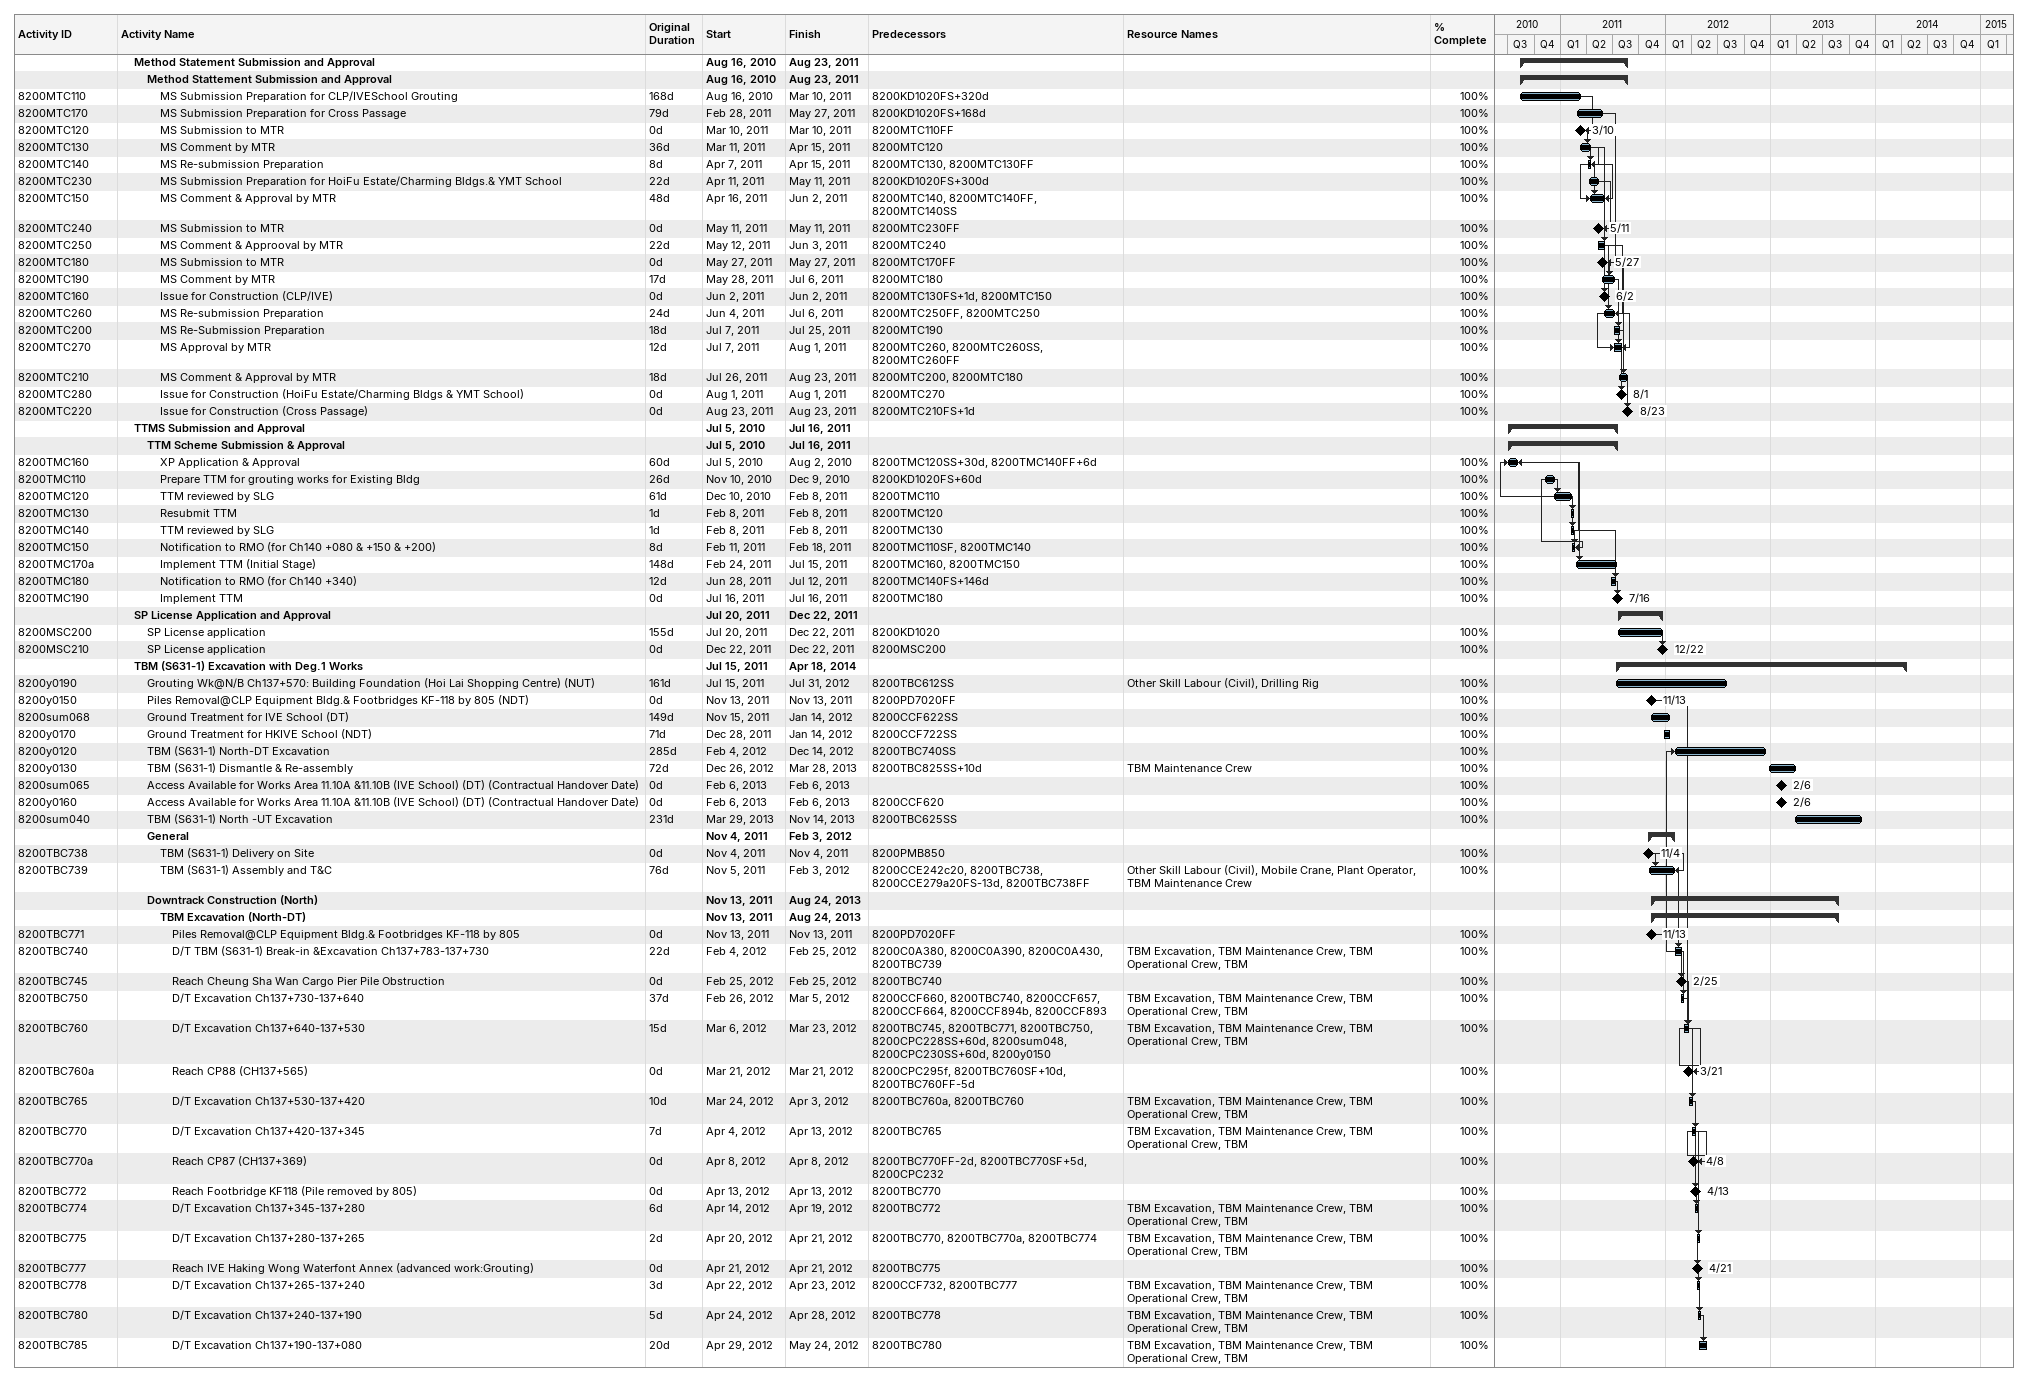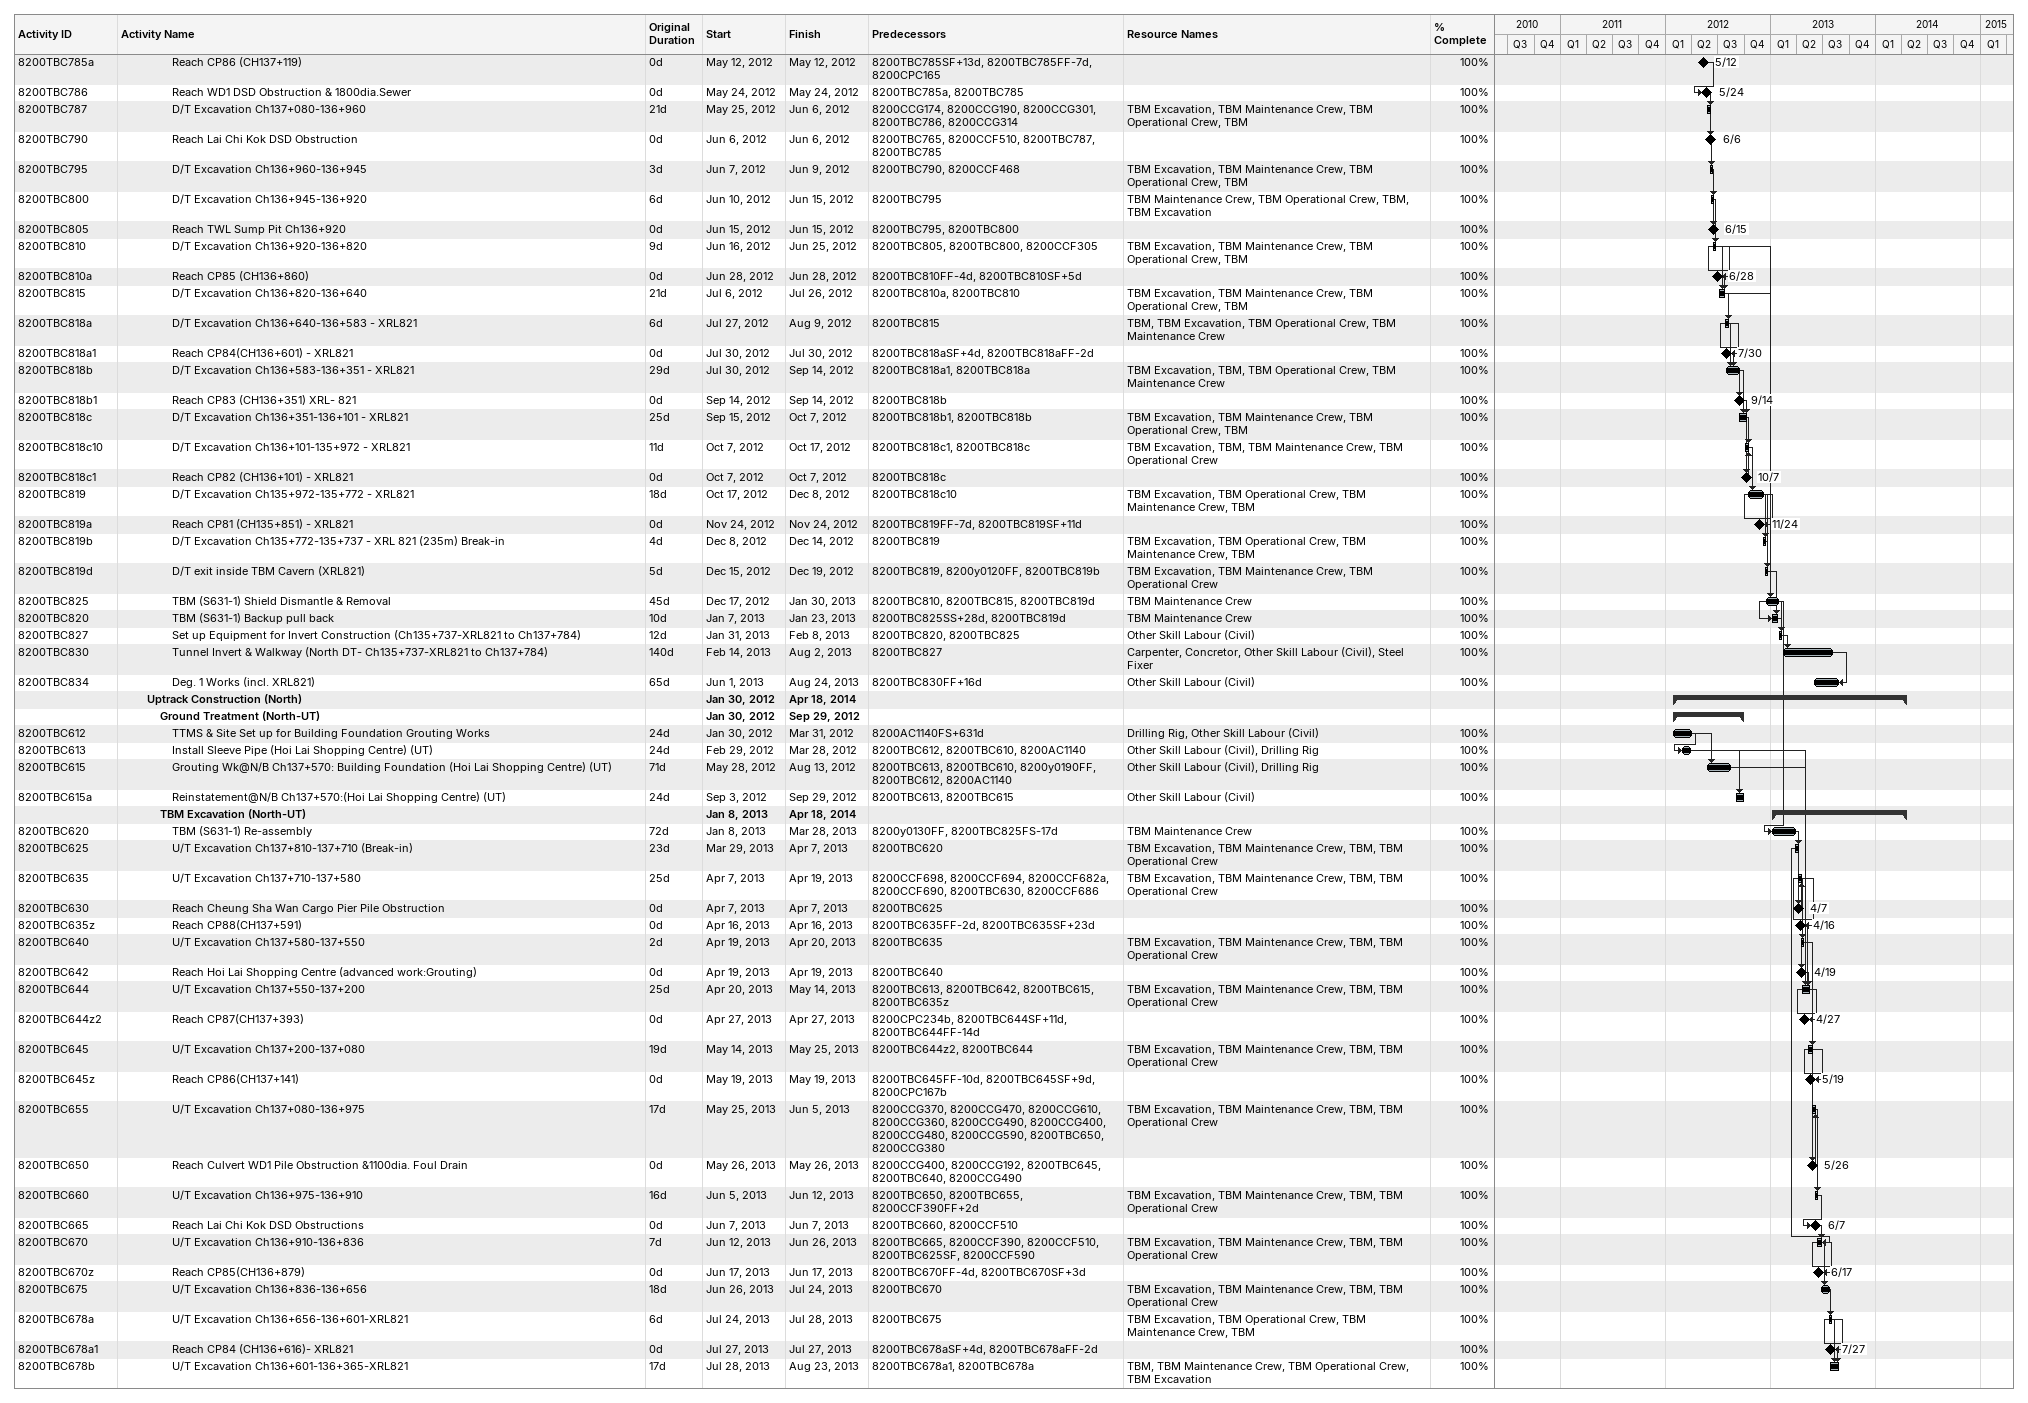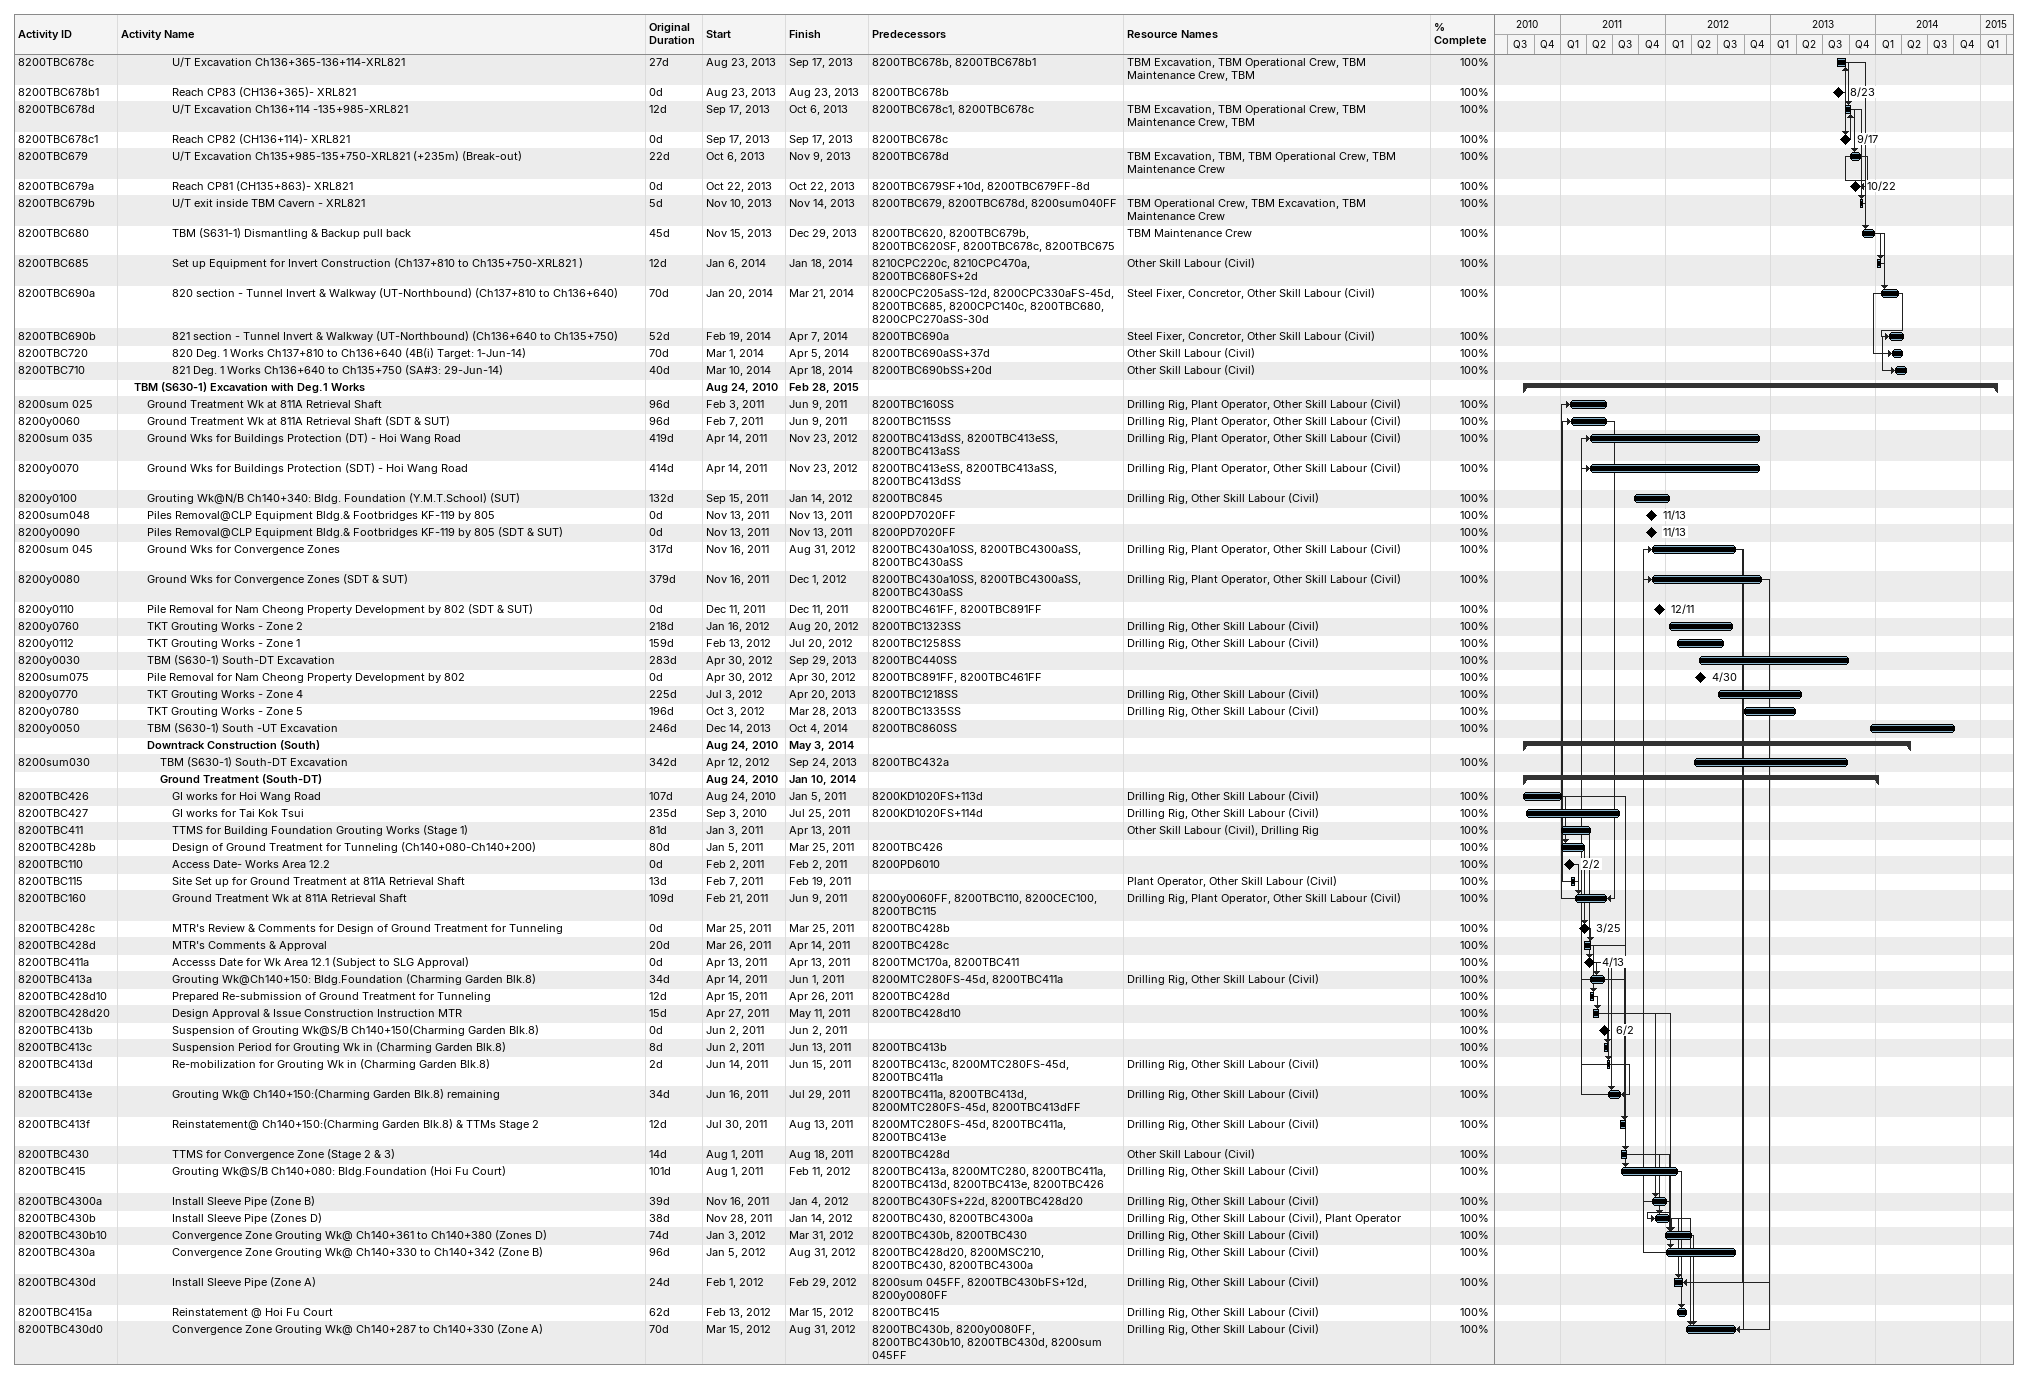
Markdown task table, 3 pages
| ID | Level | Task | Original duration | Start | Finish | Predecessors | Resources | % complete |
|---|---|---|---|---|---|---|---|---|
|  | 2 | **Method Statement Submission and Approval** |  | 2010-08-16 | 2011-08-23 |  |  |  |
|  | 3 | **Method Stattement Submission and Approval** |  | 2010-08-16 | 2011-08-23 |  |  |  |
| 8200MTC110 | 4 | MS Submission Preparation for CLP/IVESchool Grouting | 168d | 2010-08-16 | 2011-03-10 | 8200KD1020FS+320d |  | 100 |
| 8200MTC170 | 4 | MS Submission Preparation for Cross Passage | 79d | 2011-02-28 | 2011-05-27 | 8200KD1020FS+168d |  | 100 |
| 8200MTC120 | 4 | MS Submission to MTR | 0d | 2011-03-10 | 2011-03-10 | 8200MTC110FF |  | 100 |
| 8200MTC130 | 4 | MS Comment by MTR | 36d | 2011-03-11 | 2011-04-15 | 8200MTC120 |  | 100 |
| 8200MTC140 | 4 | MS Re-submission Preparation | 8d | 2011-04-07 | 2011-04-15 | 8200MTC130, 8200MTC130FF |  | 100 |
| 8200MTC230 | 4 | MS Submission Preparation for HoiFu Estate/Charming Bldgs.& YMT School | 22d | 2011-04-11 | 2011-05-11 | 8200KD1020FS+300d |  | 100 |
| 8200MTC150 | 4 | MS Comment & Approval by MTR | 48d | 2011-04-16 | 2011-06-02 | 8200MTC140, 8200MTC140FF, 8200MTC140SS |  | 100 |
| 8200MTC240 | 4 | MS Submission to MTR | 0d | 2011-05-11 | 2011-05-11 | 8200MTC230FF |  | 100 |
| 8200MTC250 | 4 | MS Comment & Approoval by MTR | 22d | 2011-05-12 | 2011-06-03 | 8200MTC240 |  | 100 |
| 8200MTC180 | 4 | MS Submission to MTR | 0d | 2011-05-27 | 2011-05-27 | 8200MTC170FF |  | 100 |
| 8200MTC190 | 4 | MS Comment by MTR | 17d | 2011-05-28 | 2011-07-06 | 8200MTC180 |  | 100 |
| 8200MTC160 | 4 | Issue for Construction (CLP/IVE) | 0d | 2011-06-02 | 2011-06-02 | 8200MTC130FS+1d, 8200MTC150 |  | 100 |
| 8200MTC260 | 4 | MS Re-submission Preparation | 24d | 2011-06-04 | 2011-07-06 | 8200MTC250FF, 8200MTC250 |  | 100 |
| 8200MTC200 | 4 | MS Re-Submission Preparation | 18d | 2011-07-07 | 2011-07-25 | 8200MTC190 |  | 100 |
| 8200MTC270 | 4 | MS Approval by MTR | 12d | 2011-07-07 | 2011-08-01 | 8200MTC260, 8200MTC260SS, 8200MTC260FF |  | 100 |
| 8200MTC210 | 4 | MS Comment & Approval by MTR | 18d | 2011-07-26 | 2011-08-23 | 8200MTC200, 8200MTC180 |  | 100 |
| 8200MTC280 | 4 | Issue for Construction (HoiFu Estate/Charming Bldgs & YMT School) | 0d | 2011-08-01 | 2011-08-01 | 8200MTC270 |  | 100 |
| 8200MTC220 | 4 | Issue for Construction (Cross Passage) | 0d | 2011-08-23 | 2011-08-23 | 8200MTC210FS+1d |  | 100 |
|  | 2 | **TTMS Submission and Approval** |  | 2010-07-05 | 2011-07-16 |  |  |  |
|  | 3 | **TTM Scheme Submission & Approval** |  | 2010-07-05 | 2011-07-16 |  |  |  |
| 8200TMC160 | 4 | XP Application & Approval | 60d | 2010-07-05 | 2010-08-02 | 8200TMC120SS+30d, 8200TMC140FF+6d |  | 100 |
| 8200TMC110 | 4 | Prepare TTM for grouting works for Existing Bldg | 26d | 2010-11-10 | 2010-12-09 | 8200KD1020FS+60d |  | 100 |
| 8200TMC120 | 4 | TTM reviewed by SLG | 61d | 2010-12-10 | 2011-02-08 | 8200TMC110 |  | 100 |
| 8200TMC130 | 4 | Resubmit TTM | 1d | 2011-02-08 | 2011-02-08 | 8200TMC120 |  | 100 |
| 8200TMC140 | 4 | TTM reviewed by SLG | 1d | 2011-02-08 | 2011-02-08 | 8200TMC130 |  | 100 |
| 8200TMC150 | 4 | Notification to RMO (for Ch140 +080 & +150 & +200) | 8d | 2011-02-11 | 2011-02-18 | 8200TMC110SF, 8200TMC140 |  | 100 |
| 8200TMC170a | 4 | Implement TTM (Initial Stage) | 148d | 2011-02-24 | 2011-07-15 | 8200TMC160, 8200TMC150 |  | 100 |
| 8200TMC180 | 4 | Notification to RMO (for Ch140 +340) | 12d | 2011-06-28 | 2011-07-12 | 8200TMC140FS+146d |  | 100 |
| 8200TMC190 | 4 | Implement TTM | 0d | 2011-07-16 | 2011-07-16 | 8200TMC180 |  | 100 |
|  | 2 | **SP License Application and Approval** |  | 2011-07-20 | 2011-12-22 |  |  |  |
| 8200MSC200 | 3 | SP License application | 155d | 2011-07-20 | 2011-12-22 | 8200KD1020 |  | 100 |
| 8200MSC210 | 3 | SP License application | 0d | 2011-12-22 | 2011-12-22 | 8200MSC200 |  | 100 |
|  | 2 | **TBM (S631-1) Excavation with Deg.1 Works** |  | 2011-07-15 | 2014-04-18 |  |  |  |
| 8200y0190 | 3 | Grouting Wk@N/B Ch137+570: Building Foundation (Hoi Lai Shopping Centre) (NUT) | 161d | 2011-07-15 | 2012-07-31 | 8200TBC612SS | Other Skill Labour (Civil), Drilling Rig | 100 |
| 8200y0150 | 3 | Piles Removal@CLP Equipment Bldg.& Footbridges KF-118 by 805 (NDT) | 0d | 2011-11-13 | 2011-11-13 | 8200PD7020FF |  | 100 |
| 8200sum068 | 3 | Ground Treatment for IVE School (DT) | 149d | 2011-11-15 | 2012-01-14 | 8200CCF622SS |  | 100 |
| 8200y0170 | 3 | Ground Treatment for HKIVE School (NDT) | 71d | 2011-12-28 | 2012-01-14 | 8200CCF722SS |  | 100 |
| 8200y0120 | 3 | TBM (S631-1) North-DT Excavation | 285d | 2012-02-04 | 2012-12-14 | 8200TBC740SS |  | 100 |
| 8200y0130 | 3 | TBM (S631-1) Dismantle & Re-assembly | 72d | 2012-12-26 | 2013-03-28 | 8200TBC825SS+10d | TBM Maintenance Crew | 100 |
| 8200sum065 | 3 | Access Available for Works Area 11.10A &11.10B (IVE School) (DT) (Contractual Handover Date) | 0d | 2013-02-06 | 2013-02-06 |  |  | 100 |
| 8200y0160 | 3 | Access Available for Works Area 11.10A &11.10B (IVE School) (DT) (Contractual Handover Date) | 0d | 2013-02-06 | 2013-02-06 | 8200CCF620 |  | 100 |
| 8200sum040 | 3 | TBM (S631-1) North -UT Excavation | 231d | 2013-03-29 | 2013-11-14 | 8200TBC625SS |  | 100 |
|  | 3 | **General** |  | 2011-11-04 | 2012-02-03 |  |  |  |
| 8200TBC738 | 4 | TBM (S631-1) Delivery on Site | 0d | 2011-11-04 | 2011-11-04 | 8200PMB850 |  | 100 |
| 8200TBC739 | 4 | TBM (S631-1) Assembly and T&C | 76d | 2011-11-05 | 2012-02-03 | 8200CCE242c20, 8200TBC738, 8200CCE279a20FS-13d, 8200TBC738FF | Other Skill Labour (Civil), Mobile Crane, Plant Operator, TBM Maintenance Crew | 100 |
|  | 3 | **Downtrack Construction (North)** |  | 2011-11-13 | 2013-08-24 |  |  |  |
|  | 4 | **TBM Excavation (North-DT)** |  | 2011-11-13 | 2013-08-24 |  |  |  |
| 8200TBC771 | 5 | Piles Removal@CLP Equipment Bldg.& Footbridges KF-118 by 805 | 0d | 2011-11-13 | 2011-11-13 | 8200PD7020FF |  | 100 |
| 8200TBC740 | 5 | D/T TBM (S631-1) Break-in &Excavation Ch137+783-137+730 | 22d | 2012-02-04 | 2012-02-25 | 8200C0A380, 8200C0A390, 8200C0A430, 8200TBC739 | TBM Excavation, TBM Maintenance Crew, TBM Operational Crew, TBM | 100 |
| 8200TBC745 | 5 | Reach Cheung Sha Wan Cargo Pier Pile Obstruction | 0d | 2012-02-25 | 2012-02-25 | 8200TBC740 |  | 100 |
| 8200TBC750 | 5 | D/T Excavation Ch137+730-137+640 | 37d | 2012-02-26 | 2012-03-05 | 8200CCF660, 8200TBC740, 8200CCF657, 8200CCF664, 8200CCF894b, 8200CCF893 | TBM Excavation, TBM Maintenance Crew, TBM Operational Crew, TBM | 100 |
| 8200TBC760 | 5 | D/T Excavation Ch137+640-137+530 | 15d | 2012-03-06 | 2012-03-23 | 8200TBC745, 8200TBC771, 8200TBC750, 8200CPC228SS+60d, 8200sum048, 8200CPC230SS+60d, 8200y0150 | TBM Excavation, TBM Maintenance Crew, TBM Operational Crew, TBM | 100 |
| 8200TBC760a | 5 | Reach CP88 (CH137+565) | 0d | 2012-03-21 | 2012-03-21 | 8200CPC295f, 8200TBC760SF+10d, 8200TBC760FF-5d |  | 100 |
| 8200TBC765 | 5 | D/T Excavation Ch137+530-137+420 | 10d | 2012-03-24 | 2012-04-03 | 8200TBC760a, 8200TBC760 | TBM Excavation, TBM Maintenance Crew, TBM Operational Crew, TBM | 100 |
| 8200TBC770 | 5 | D/T Excavation Ch137+420-137+345 | 7d | 2012-04-04 | 2012-04-13 | 8200TBC765 | TBM Excavation, TBM Maintenance Crew, TBM Operational Crew, TBM | 100 |
| 8200TBC770a | 5 | Reach CP87 (CH137+369) | 0d | 2012-04-08 | 2012-04-08 | 8200TBC770FF-2d, 8200TBC770SF+5d, 8200CPC232 |  | 100 |
| 8200TBC772 | 5 | Reach Footbridge KF118 (Pile removed by 805) | 0d | 2012-04-13 | 2012-04-13 | 8200TBC770 |  | 100 |
| 8200TBC774 | 5 | D/T Excavation Ch137+345-137+280 | 6d | 2012-04-14 | 2012-04-19 | 8200TBC772 | TBM Excavation, TBM Maintenance Crew, TBM Operational Crew, TBM | 100 |
| 8200TBC775 | 5 | D/T Excavation Ch137+280-137+265 | 2d | 2012-04-20 | 2012-04-21 | 8200TBC770, 8200TBC770a, 8200TBC774 | TBM Excavation, TBM Maintenance Crew, TBM Operational Crew, TBM | 100 |
| 8200TBC777 | 5 | Reach IVE Haking Wong Waterfont Annex (advanced work:Grouting) | 0d | 2012-04-21 | 2012-04-21 | 8200TBC775 |  | 100 |
| 8200TBC778 | 5 | D/T Excavation Ch137+265-137+240 | 3d | 2012-04-22 | 2012-04-23 | 8200CCF732, 8200TBC777 | TBM Excavation, TBM Maintenance Crew, TBM Operational Crew, TBM | 100 |
| 8200TBC780 | 5 | D/T Excavation Ch137+240-137+190 | 5d | 2012-04-24 | 2012-04-28 | 8200TBC778 | TBM Excavation, TBM Maintenance Crew, TBM Operational Crew, TBM | 100 |
| 8200TBC785 | 5 | D/T Excavation Ch137+190-137+080 | 20d | 2012-04-29 | 2012-05-24 | 8200TBC780 | TBM Excavation, TBM Maintenance Crew, TBM Operational Crew, TBM | 100 |
| 8200TBC785a | 5 | Reach CP86 (CH137+119) | 0d | 2012-05-12 | 2012-05-12 | 8200TBC785SF+13d, 8200TBC785FF-7d, 8200CPC165 |  | 100 |
| 8200TBC786 | 5 | Reach WD1 DSD Obstruction & 1800dia.Sewer | 0d | 2012-05-24 | 2012-05-24 | 8200TBC785a, 8200TBC785 |  | 100 |
| 8200TBC787 | 5 | D/T Excavation Ch137+080-136+960 | 21d | 2012-05-25 | 2012-06-06 | 8200CCG174, 8200CCG190, 8200CCG301, 8200TBC786, 8200CCG314 | TBM Excavation, TBM Maintenance Crew, TBM Operational Crew, TBM | 100 |
| 8200TBC790 | 5 | Reach Lai Chi Kok DSD Obstruction | 0d | 2012-06-06 | 2012-06-06 | 8200TBC765, 8200CCF510, 8200TBC787, 8200TBC785 |  | 100 |
| 8200TBC795 | 5 | D/T Excavation Ch136+960-136+945 | 3d | 2012-06-07 | 2012-06-09 | 8200TBC790, 8200CCF468 | TBM Excavation, TBM Maintenance Crew, TBM Operational Crew, TBM | 100 |
| 8200TBC800 | 5 | D/T Excavation Ch136+945-136+920 | 6d | 2012-06-10 | 2012-06-15 | 8200TBC795 | TBM Maintenance Crew, TBM Operational Crew, TBM, TBM Excavation | 100 |
| 8200TBC805 | 5 | Reach TWL Sump Pit Ch136+920 | 0d | 2012-06-15 | 2012-06-15 | 8200TBC795, 8200TBC800 |  | 100 |
| 8200TBC810 | 5 | D/T Excavation Ch136+920-136+820 | 9d | 2012-06-16 | 2012-06-25 | 8200TBC805, 8200TBC800, 8200CCF305 | TBM Excavation, TBM Maintenance Crew, TBM Operational Crew, TBM | 100 |
| 8200TBC810a | 5 | Reach CP85 (CH136+860) | 0d | 2012-06-28 | 2012-06-28 | 8200TBC810FF-4d, 8200TBC810SF+5d |  | 100 |
| 8200TBC815 | 5 | D/T Excavation Ch136+820-136+640 | 21d | 2012-07-06 | 2012-07-26 | 8200TBC810a, 8200TBC810 | TBM Excavation, TBM Maintenance Crew, TBM Operational Crew, TBM | 100 |
| 8200TBC818a | 5 | D/T Excavation Ch136+640-136+583 - XRL821 | 6d | 2012-07-27 | 2012-08-09 | 8200TBC815 | TBM, TBM Excavation, TBM Operational Crew, TBM Maintenance Crew | 100 |
| 8200TBC818a1 | 5 | Reach CP84(CH136+601) - XRL821 | 0d | 2012-07-30 | 2012-07-30 | 8200TBC818aSF+4d, 8200TBC818aFF-2d |  | 100 |
| 8200TBC818b | 5 | D/T Excavation Ch136+583-136+351 - XRL821 | 29d | 2012-07-30 | 2012-09-14 | 8200TBC818a1, 8200TBC818a | TBM Excavation, TBM, TBM Operational Crew, TBM Maintenance Crew | 100 |
| 8200TBC818b1 | 5 | Reach CP83 (CH136+351) XRL- 821 | 0d | 2012-09-14 | 2012-09-14 | 8200TBC818b |  | 100 |
| 8200TBC818c | 5 | D/T Excavation Ch136+351-136+101 - XRL821 | 25d | 2012-09-15 | 2012-10-07 | 8200TBC818b1, 8200TBC818b | TBM Excavation, TBM Maintenance Crew, TBM Operational Crew, TBM | 100 |
| 8200TBC818c10 | 5 | D/T Excavation Ch136+101-135+972 - XRL821 | 11d | 2012-10-07 | 2012-10-17 | 8200TBC818c1, 8200TBC818c | TBM Excavation, TBM, TBM Maintenance Crew, TBM Operational Crew | 100 |
| 8200TBC818c1 | 5 | Reach CP82 (CH136+101) - XRL821 | 0d | 2012-10-07 | 2012-10-07 | 8200TBC818c |  | 100 |
| 8200TBC819 | 5 | D/T Excavation Ch135+972-135+772 - XRL821 | 18d | 2012-10-17 | 2012-12-08 | 8200TBC818c10 | TBM Excavation, TBM Operational Crew, TBM Maintenance Crew, TBM | 100 |
| 8200TBC819a | 5 | Reach CP81 (CH135+851) - XRL821 | 0d | 2012-11-24 | 2012-11-24 | 8200TBC819FF-7d, 8200TBC819SF+11d |  | 100 |
| 8200TBC819b | 5 | D/T Excavation Ch135+772-135+737 - XRL 821 (235m) Break-in | 4d | 2012-12-08 | 2012-12-14 | 8200TBC819 | TBM Excavation, TBM Operational Crew, TBM Maintenance Crew, TBM | 100 |
| 8200TBC819d | 5 | D/T exit inside TBM Cavern (XRL821) | 5d | 2012-12-15 | 2012-12-19 | 8200TBC819, 8200y0120FF, 8200TBC819b | TBM Excavation, TBM Maintenance Crew, TBM Operational Crew | 100 |
| 8200TBC825 | 5 | TBM (S631-1) Shield Dismantle & Removal | 45d | 2012-12-17 | 2013-01-30 | 8200TBC810, 8200TBC815, 8200TBC819d | TBM Maintenance Crew | 100 |
| 8200TBC820 | 5 | TBM (S631-1) Backup pull back | 10d | 2013-01-07 | 2013-01-23 | 8200TBC825SS+28d, 8200TBC819d | TBM Maintenance Crew | 100 |
| 8200TBC827 | 5 | Set up Equipment for Invert Construction (Ch135+737-XRL821 to Ch137+784) | 12d | 2013-01-31 | 2013-02-08 | 8200TBC820, 8200TBC825 | Other Skill Labour (Civil) | 100 |
| 8200TBC830 | 5 | Tunnel Invert & Walkway (North DT- Ch135+737-XRL821 to Ch137+784) | 140d | 2013-02-14 | 2013-08-02 | 8200TBC827 | Carpenter, Concretor, Other Skill Labour (Civil), Steel Fixer | 100 |
| 8200TBC834 | 5 | Deg. 1 Works (incl. XRL821) | 65d | 2013-06-01 | 2013-08-24 | 8200TBC830FF+16d | Other Skill Labour (Civil) | 100 |
|  | 3 | **Uptrack Construction (North)** |  | 2012-01-30 | 2014-04-18 |  |  |  |
|  | 4 | **Ground Treatment (North-UT)** |  | 2012-01-30 | 2012-09-29 |  |  |  |
| 8200TBC612 | 5 | TTMS & Site Set up for Building Foundation Grouting Works | 24d | 2012-01-30 | 2012-03-31 | 8200AC1140FS+631d | Drilling Rig, Other Skill Labour (Civil) | 100 |
| 8200TBC613 | 5 | Install Sleeve Pipe (Hoi Lai Shopping Centre) (UT) | 24d | 2012-02-29 | 2012-03-28 | 8200TBC612, 8200TBC610, 8200AC1140 | Other Skill Labour (Civil), Drilling Rig | 100 |
| 8200TBC615 | 5 | Grouting Wk@N/B Ch137+570: Building Foundation (Hoi Lai Shopping Centre) (UT) | 71d | 2012-05-28 | 2012-08-13 | 8200TBC613, 8200TBC610, 8200y0190FF, 8200TBC612, 8200AC1140 | Other Skill Labour (Civil), Drilling Rig | 100 |
| 8200TBC615a | 5 | Reinstatement@N/B Ch137+570:(Hoi Lai Shopping Centre) (UT) | 24d | 2012-09-03 | 2012-09-29 | 8200TBC613, 8200TBC615 | Other Skill Labour (Civil) | 100 |
|  | 4 | **TBM Excavation (North-UT)** |  | 2013-01-08 | 2014-04-18 |  |  |  |
| 8200TBC620 | 5 | TBM (S631-1) Re-assembly | 72d | 2013-01-08 | 2013-03-28 | 8200y0130FF, 8200TBC825FS-17d | TBM Maintenance Crew | 100 |
| 8200TBC625 | 5 | U/T Excavation Ch137+810-137+710 (Break-in) | 23d | 2013-03-29 | 2013-04-07 | 8200TBC620 | TBM Excavation, TBM Maintenance Crew, TBM, TBM Operational Crew | 100 |
| 8200TBC635 | 5 | U/T Excavation Ch137+710-137+580 | 25d | 2013-04-07 | 2013-04-19 | 8200CCF698, 8200CCF694, 8200CCF682a, 8200CCF690, 8200TBC630, 8200CCF686 | TBM Excavation, TBM Maintenance Crew, TBM, TBM Operational Crew | 100 |
| 8200TBC630 | 5 | Reach Cheung Sha Wan Cargo Pier Pile Obstruction | 0d | 2013-04-07 | 2013-04-07 | 8200TBC625 |  | 100 |
| 8200TBC635z | 5 | Reach CP88(CH137+591) | 0d | 2013-04-16 | 2013-04-16 | 8200TBC635FF-2d, 8200TBC635SF+23d |  | 100 |
| 8200TBC640 | 5 | U/T Excavation Ch137+580-137+550 | 2d | 2013-04-19 | 2013-04-20 | 8200TBC635 | TBM Excavation, TBM Maintenance Crew, TBM, TBM Operational Crew | 100 |
| 8200TBC642 | 5 | Reach Hoi Lai Shopping Centre (advanced work:Grouting) | 0d | 2013-04-19 | 2013-04-19 | 8200TBC640 |  | 100 |
| 8200TBC644 | 5 | U/T Excavation Ch137+550-137+200 | 25d | 2013-04-20 | 2013-05-14 | 8200TBC613, 8200TBC642, 8200TBC615, 8200TBC635z | TBM Excavation, TBM Maintenance Crew, TBM, TBM Operational Crew | 100 |
| 8200TBC644z2 | 5 | Reach CP87(CH137+393) | 0d | 2013-04-27 | 2013-04-27 | 8200CPC234b, 8200TBC644SF+11d, 8200TBC644FF-14d |  | 100 |
| 8200TBC645 | 5 | U/T Excavation Ch137+200-137+080 | 19d | 2013-05-14 | 2013-05-25 | 8200TBC644z2, 8200TBC644 | TBM Excavation, TBM Maintenance Crew, TBM, TBM Operational Crew | 100 |
| 8200TBC645z | 5 | Reach CP86(CH137+141) | 0d | 2013-05-19 | 2013-05-19 | 8200TBC645FF-10d, 8200TBC645SF+9d, 8200CPC167b |  | 100 |
| 8200TBC655 | 5 | U/T Excavation Ch137+080-136+975 | 17d | 2013-05-25 | 2013-06-05 | 8200CCG370, 8200CCG470, 8200CCG610, 8200CCG360, 8200CCG490, 8200CCG400, 8200CCG480, 8200CCG590, 8200TBC650, 8200CCG380 | TBM Excavation, TBM Maintenance Crew, TBM, TBM Operational Crew | 100 |
| 8200TBC650 | 5 | Reach Culvert WD1 Pile Obstruction &1100dia. Foul Drain | 0d | 2013-05-26 | 2013-05-26 | 8200CCG400, 8200CCG192, 8200TBC645, 8200TBC640, 8200CCG490 |  | 100 |
| 8200TBC660 | 5 | U/T Excavation Ch136+975-136+910 | 16d | 2013-06-05 | 2013-06-12 | 8200TBC650, 8200TBC655, 8200CCF390FF+2d | TBM Excavation, TBM Maintenance Crew, TBM, TBM Operational Crew | 100 |
| 8200TBC665 | 5 | Reach Lai Chi Kok DSD Obstructions | 0d | 2013-06-07 | 2013-06-07 | 8200TBC660, 8200CCF510 |  | 100 |
| 8200TBC670 | 5 | U/T Excavation Ch136+910-136+836 | 7d | 2013-06-12 | 2013-06-26 | 8200TBC665, 8200CCF390, 8200CCF510, 8200TBC625SF, 8200CCF590 | TBM Excavation, TBM Maintenance Crew, TBM, TBM Operational Crew | 100 |
| 8200TBC670z | 5 | Reach CP85(CH136+879) | 0d | 2013-06-17 | 2013-06-17 | 8200TBC670FF-4d, 8200TBC670SF+3d |  | 100 |
| 8200TBC675 | 5 | U/T Excavation Ch136+836-136+656 | 18d | 2013-06-26 | 2013-07-24 | 8200TBC670 | TBM Excavation, TBM Maintenance Crew, TBM, TBM Operational Crew | 100 |
| 8200TBC678a | 5 | U/T Excavation Ch136+656-136+601-XRL821 | 6d | 2013-07-24 | 2013-07-28 | 8200TBC675 | TBM Excavation, TBM Operational Crew, TBM Maintenance Crew, TBM | 100 |
| 8200TBC678a1 | 5 | Reach CP84 (CH136+616)- XRL821 | 0d | 2013-07-27 | 2013-07-27 | 8200TBC678aSF+4d, 8200TBC678aFF-2d |  | 100 |
| 8200TBC678b | 5 | U/T Excavation Ch136+601-136+365-XRL821 | 17d | 2013-07-28 | 2013-08-23 | 8200TBC678a1, 8200TBC678a | TBM, TBM Maintenance Crew, TBM Operational Crew, TBM Excavation | 100 |
| 8200TBC678c | 5 | U/T Excavation Ch136+365-136+114-XRL821 | 27d | 2013-08-23 | 2013-09-17 | 8200TBC678b, 8200TBC678b1 | TBM Excavation, TBM Operational Crew, TBM Maintenance Crew, TBM | 100 |
| 8200TBC678b1 | 5 | Reach CP83 (CH136+365)- XRL821 | 0d | 2013-08-23 | 2013-08-23 | 8200TBC678b |  | 100 |
| 8200TBC678d | 5 | U/T Excavation Ch136+114 -135+985-XRL821 | 12d | 2013-09-17 | 2013-10-06 | 8200TBC678c1, 8200TBC678c | TBM Excavation, TBM Operational Crew, TBM Maintenance Crew, TBM | 100 |
| 8200TBC678c1 | 5 | Reach CP82 (CH136+114)- XRL821 | 0d | 2013-09-17 | 2013-09-17 | 8200TBC678c |  | 100 |
| 8200TBC679 | 5 | U/T Excavation Ch135+985-135+750-XRL821 (+235m) (Break-out) | 22d | 2013-10-06 | 2013-11-09 | 8200TBC678d | TBM Excavation, TBM, TBM Operational Crew, TBM Maintenance Crew | 100 |
| 8200TBC679a | 5 | Reach CP81 (CH135+863)- XRL821 | 0d | 2013-10-22 | 2013-10-22 | 8200TBC679SF+10d, 8200TBC679FF-8d |  | 100 |
| 8200TBC679b | 5 | U/T exit inside TBM Cavern - XRL821 | 5d | 2013-11-10 | 2013-11-14 | 8200TBC679, 8200TBC678d, 8200sum040FF | TBM Operational Crew, TBM Excavation, TBM Maintenance Crew | 100 |
| 8200TBC680 | 5 | TBM (S631-1) Dismantling & Backup pull back | 45d | 2013-11-15 | 2013-12-29 | 8200TBC620, 8200TBC679b, 8200TBC620SF, 8200TBC678c, 8200TBC675 | TBM Maintenance Crew | 100 |
| 8200TBC685 | 5 | Set up Equipment for Invert Construction (Ch137+810 to Ch135+750-XRL821 ) | 12d | 2014-01-06 | 2014-01-18 | 8210CPC220c, 8210CPC470a, 8200TBC680FS+2d | Other Skill Labour (Civil) | 100 |
| 8200TBC690a | 5 | 820 section - Tunnel Invert & Walkway (UT-Northbound) (Ch137+810 to Ch136+640) | 70d | 2014-01-20 | 2014-03-21 | 8200CPC205aSS-12d, 8200CPC330aFS-45d, 8200TBC685, 8200CPC140c, 8200TBC680, 8200CPC270aSS-30d | Steel Fixer, Concretor, Other Skill Labour (Civil) | 100 |
| 8200TBC690b | 5 | 821 section - Tunnel Invert & Walkway (UT-Northbound) (Ch136+640 to Ch135+750) | 52d | 2014-02-19 | 2014-04-07 | 8200TBC690a | Steel Fixer, Concretor, Other Skill Labour (Civil) | 100 |
| 8200TBC720 | 5 | 820 Deg. 1 Works Ch137+810 to Ch136+640 (4B(i) Target: 1-Jun-14) | 70d | 2014-03-01 | 2014-04-05 | 8200TBC690aSS+37d | Other Skill Labour (Civil) | 100 |
| 8200TBC710 | 5 | 821 Deg. 1 Works Ch136+640 to Ch135+750 (SA#3: 29-Jun-14) | 40d | 2014-03-10 | 2014-04-18 | 8200TBC690bSS+20d | Other Skill Labour (Civil) | 100 |
|  | 2 | **TBM (S630-1) Excavation with Deg.1 Works** |  | 2010-08-24 | 2015-02-28 |  |  |  |
| 8200sum 025 | 3 | Ground Treatment Wk at 811A Retrieval Shaft | 96d | 2011-02-03 | 2011-06-09 | 8200TBC160SS | Drilling Rig, Plant Operator, Other Skill Labour (Civil) | 100 |
| 8200y0060 | 3 | Ground Treatment Wk at 811A Retrieval Shaft (SDT & SUT) | 96d | 2011-02-07 | 2011-06-09 | 8200TBC115SS | Drilling Rig, Plant Operator, Other Skill Labour (Civil) | 100 |
| 8200sum 035 | 3 | Ground Wks for Buildings Protection (DT) - Hoi Wang Road | 419d | 2011-04-14 | 2012-11-23 | 8200TBC413dSS, 8200TBC413eSS, 8200TBC413aSS | Drilling Rig, Plant Operator, Other Skill Labour (Civil) | 100 |
| 8200y0070 | 3 | Ground Wks for Buildings Protection (SDT) - Hoi Wang Road | 414d | 2011-04-14 | 2012-11-23 | 8200TBC413eSS, 8200TBC413aSS, 8200TBC413dSS | Drilling Rig, Plant Operator, Other Skill Labour (Civil) | 100 |
| 8200y0100 | 3 | Grouting Wk@N/B Ch140+340: Bldg. Foundation (Y.M.T.School) (SUT) | 132d | 2011-09-15 | 2012-01-14 | 8200TBC845 | Drilling Rig, Other Skill Labour (Civil) | 100 |
| 8200sum048 | 3 | Piles Removal@CLP Equipment Bldg.& Footbridges KF-119 by 805 | 0d | 2011-11-13 | 2011-11-13 | 8200PD7020FF |  | 100 |
| 8200y0090 | 3 | Piles Removal@CLP Equipment Bldg.& Footbridges KF-119 by 805 (SDT & SUT) | 0d | 2011-11-13 | 2011-11-13 | 8200PD7020FF |  | 100 |
| 8200sum 045 | 3 | Ground Wks for Convergence Zones | 317d | 2011-11-16 | 2012-08-31 | 8200TBC430a10SS, 8200TBC4300aSS, 8200TBC430aSS | Drilling Rig, Plant Operator, Other Skill Labour (Civil) | 100 |
| 8200y0080 | 3 | Ground Wks for Convergence Zones (SDT & SUT) | 379d | 2011-11-16 | 2012-12-01 | 8200TBC430a10SS, 8200TBC4300aSS, 8200TBC430aSS | Drilling Rig, Plant Operator, Other Skill Labour (Civil) | 100 |
| 8200y0110 | 3 | Pile Removal for Nam Cheong Property Development by 802 (SDT & SUT) | 0d | 2011-12-11 | 2011-12-11 | 8200TBC461FF, 8200TBC891FF |  | 100 |
| 8200y0760 | 3 | TKT Grouting Works - Zone 2 | 218d | 2012-01-16 | 2012-08-20 | 8200TBC1323SS | Drilling Rig, Other Skill Labour (Civil) | 100 |
| 8200y0112 | 3 | TKT Grouting Works - Zone 1 | 159d | 2012-02-13 | 2012-07-20 | 8200TBC1258SS | Drilling Rig, Other Skill Labour (Civil) | 100 |
| 8200y0030 | 3 | TBM (S630-1) South-DT Excavation | 283d | 2012-04-30 | 2013-09-29 | 8200TBC440SS |  | 100 |
| 8200sum075 | 3 | Pile Removal for Nam Cheong Property Development by 802 | 0d | 2012-04-30 | 2012-04-30 | 8200TBC891FF, 8200TBC461FF |  | 100 |
| 8200y0770 | 3 | TKT Grouting Works - Zone 4 | 225d | 2012-07-03 | 2013-04-20 | 8200TBC1218SS | Drilling Rig, Other Skill Labour (Civil) | 100 |
| 8200y0780 | 3 | TKT Grouting Works - Zone 5 | 196d | 2012-10-03 | 2013-03-28 | 8200TBC1335SS | Drilling Rig, Other Skill Labour (Civil) | 100 |
| 8200y0050 | 3 | TBM (S630-1) South -UT Excavation | 246d | 2013-12-14 | 2014-10-04 | 8200TBC860SS |  | 100 |
|  | 3 | **Downtrack Construction (South)** |  | 2010-08-24 | 2014-05-03 |  |  |  |
| 8200sum030 | 4 | TBM (S630-1) South-DT Excavation | 342d | 2012-04-12 | 2013-09-24 | 8200TBC432a |  | 100 |
|  | 4 | **Ground Treatment (South-DT)** |  | 2010-08-24 | 2014-01-10 |  |  |  |
| 8200TBC426 | 5 | GI works for Hoi Wang Road | 107d | 2010-08-24 | 2011-01-05 | 8200KD1020FS+113d | Drilling Rig, Other Skill Labour (Civil) | 100 |
| 8200TBC427 | 5 | GI works for Tai Kok Tsui | 235d | 2010-09-03 | 2011-07-25 | 8200KD1020FS+114d | Drilling Rig, Other Skill Labour (Civil) | 100 |
| 8200TBC411 | 5 | TTMS for Building Foundation Grouting Works (Stage 1) | 81d | 2011-01-03 | 2011-04-13 |  | Other Skill Labour (Civil), Drilling Rig | 100 |
| 8200TBC428b | 5 | Design of Ground Treatment for Tunneling (Ch140+080-Ch140+200) | 80d | 2011-01-05 | 2011-03-25 | 8200TBC426 |  | 100 |
| 8200TBC110 | 5 | Access Date- Works Area 12.2 | 0d | 2011-02-02 | 2011-02-02 | 8200PD6010 |  | 100 |
| 8200TBC115 | 5 | Site Set up for Ground Treatment at 811A Retrieval Shaft | 13d | 2011-02-07 | 2011-02-19 |  | Plant Operator, Other Skill Labour (Civil) | 100 |
| 8200TBC160 | 5 | Ground Treatment Wk at 811A Retrieval Shaft | 109d | 2011-02-21 | 2011-06-09 | 8200y0060FF, 8200TBC110, 8200CEC100, 8200TBC115 | Drilling Rig, Plant Operator, Other Skill Labour (Civil) | 100 |
| 8200TBC428c | 5 | MTR's Review & Comments for Design of Ground Treatment for Tunneling | 0d | 2011-03-25 | 2011-03-25 | 8200TBC428b |  | 100 |
| 8200TBC428d | 5 | MTR's Comments & Approval | 20d | 2011-03-26 | 2011-04-14 | 8200TBC428c |  | 100 |
| 8200TBC411a | 5 | Accesss Date for Wk Area 12.1 (Subject to SLG Approval) | 0d | 2011-04-13 | 2011-04-13 | 8200TMC170a, 8200TBC411 |  | 100 |
| 8200TBC413a | 5 | Grouting Wk@Ch140+150: Bldg.Foundation (Charming Garden Blk.8) | 34d | 2011-04-14 | 2011-06-01 | 8200MTC280FS-45d, 8200TBC411a | Drilling Rig, Other Skill Labour (Civil) | 100 |
| 8200TBC428d10 | 5 | Prepared Re-submission of Ground Treatment for Tunneling | 12d | 2011-04-15 | 2011-04-26 | 8200TBC428d |  | 100 |
| 8200TBC428d20 | 5 | Design Approval & Issue Construction Instruction MTR | 15d | 2011-04-27 | 2011-05-11 | 8200TBC428d10 |  | 100 |
| 8200TBC413b | 5 | Suspension of Grouting Wk@S/B Ch140+150(Charming Garden Blk.8) | 0d | 2011-06-02 | 2011-06-02 |  |  | 100 |
| 8200TBC413c | 5 | Suspension Period for Grouting Wk in (Charming Garden Blk.8) | 8d | 2011-06-02 | 2011-06-13 | 8200TBC413b |  | 100 |
| 8200TBC413d | 5 | Re-mobilization for Grouting Wk in (Charming Garden Blk.8) | 2d | 2011-06-14 | 2011-06-15 | 8200TBC413c, 8200MTC280FS-45d, 8200TBC411a | Drilling Rig, Other Skill Labour (Civil) | 100 |
| 8200TBC413e | 5 | Grouting Wk@ Ch140+150:(Charming Garden Blk.8) remaining | 34d | 2011-06-16 | 2011-07-29 | 8200TBC411a, 8200TBC413d, 8200MTC280FS-45d, 8200TBC413dFF | Drilling Rig, Other Skill Labour (Civil) | 100 |
| 8200TBC413f | 5 | Reinstatement@ Ch140+150:(Charming Garden Blk.8) & TTMs Stage 2 | 12d | 2011-07-30 | 2011-08-13 | 8200MTC280FS-45d, 8200TBC411a, 8200TBC413e | Drilling Rig, Other Skill Labour (Civil) | 100 |
| 8200TBC430 | 5 | TTMS for Convergence Zone (Stage 2 & 3) | 14d | 2011-08-01 | 2011-08-18 | 8200TBC428d | Other Skill Labour (Civil) | 100 |
| 8200TBC415 | 5 | Grouting Wk@S/B Ch140+080: Bldg.Foundation (Hoi Fu Court) | 101d | 2011-08-01 | 2012-02-11 | 8200TBC413a, 8200MTC280, 8200TBC411a, 8200TBC413d, 8200TBC413e, 8200TBC426 | Drilling Rig, Other Skill Labour (Civil) | 100 |
| 8200TBC4300a | 5 | Install Sleeve Pipe (Zone B) | 39d | 2011-11-16 | 2012-01-04 | 8200TBC430FS+22d, 8200TBC428d20 | Drilling Rig, Other Skill Labour (Civil) | 100 |
| 8200TBC430b | 5 | Install Sleeve Pipe (Zones D) | 38d | 2011-11-28 | 2012-01-14 | 8200TBC430, 8200TBC4300a | Drilling Rig, Other Skill Labour (Civil), Plant Operator | 100 |
| 8200TBC430b10 | 5 | Convergence Zone Grouting Wk@ Ch140+361 to Ch140+380 (Zones D) | 74d | 2012-01-03 | 2012-03-31 | 8200TBC430b, 8200TBC430 | Drilling Rig, Other Skill Labour (Civil) | 100 |
| 8200TBC430a | 5 | Convergence Zone Grouting Wk@ Ch140+330 to Ch140+342 (Zone B) | 96d | 2012-01-05 | 2012-08-31 | 8200TBC428d20, 8200MSC210, 8200TBC430, 8200TBC4300a | Drilling Rig, Other Skill Labour (Civil) | 100 |
| 8200TBC430d | 5 | Install Sleeve Pipe (Zone A) | 24d | 2012-02-01 | 2012-02-29 | 8200sum 045FF, 8200TBC430bFS+12d, 8200y0080FF | Drilling Rig, Other Skill Labour (Civil) | 100 |
| 8200TBC415a | 5 | Reinstatement @ Hoi Fu Court | 62d | 2012-02-13 | 2012-03-15 | 8200TBC415 | Drilling Rig, Other Skill Labour (Civil) | 100 |
| 8200TBC430d0 | 5 | Convergence Zone Grouting Wk@ Ch140+287 to Ch140+330 (Zone A) | 70d | 2012-03-15 | 2012-08-31 | 8200TBC430b, 8200y0080FF, 8200TBC430b10, 8200TBC430d, 8200sum 045FF | Drilling Rig, Other Skill Labour (Civil) | 100 |
